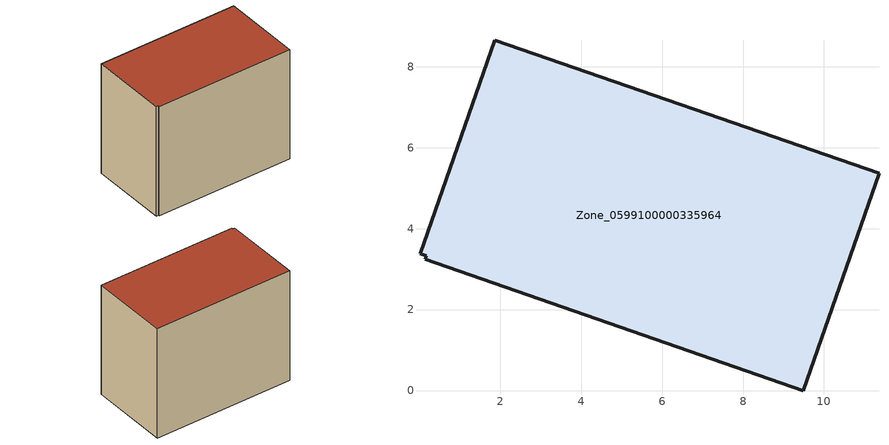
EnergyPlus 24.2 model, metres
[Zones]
Zone_0599100000335964
 floor ground (C_G): 9.49,0 0.15,3.24 0.18,3.33 0.03,3.38 1.86,8.65 11.36,5.36 z0
 wall outside (C_F): 9.49,0 11.36,5.36 1.86,8.65 0.03,3.38 0.18,3.33 0.15,3.24 9.49,0 z0:8.18
 roof outside (C_R): 0.15,3.24 9.49,0 11.36,5.36 1.86,8.65 0.03,3.38 0.18,3.33 z8.18
[BUILDING]
Pand.0599100000335964: North Axis=0; Terrain=City; Loads Convergence Tolerance Value=0.04; Temperature Convergence Tolerance Value=0.4; Solar Distribution=FullExterior; Maximum Number of Warmup Days=25; Minimum Number of Warmup Days=1
[Site:Location]
Rotterdam.The.Hague.AP_ZH_NLD Design_Conditions: Latitude=51.96; Longitude=4.45; Time Zone=1; Elevation=-4.5
[SITE:GROUNDTEMPERATURE:BUILDINGSURFACE]
18, 18, 18, 18, 18, 18, 18, 18, 18, 18, 18, 18
[MATERIAL] Thermal Absorptance=0.9; Solar Absorptance=0.7; Visible Absorptance=0.7
Name | Roughness | Thickness | Conductivity | Density | Specific Heat
G.TC.1992-2005 | MediumSmooth | 0.15 | 0.06 | 540 | 1210
F.TC.1992-2005 | Rough | 0.3 | 0.12 | 1920 | 840
R.TC.1992-2005 | MediumRough | 0.2 | 0.08 | 1500 | 1000
[CONSTRUCTION]
C_G: G.TC.1992-2005
C_F: F.TC.1992-2005
C_R: R.TC.1992-2005
[ZONE]
Zone_0599100000335964: Type=1; Multiplier=1; Ceiling Height=Autocalculate; Volume=Autocalculate; Floor Area=autocalculate; Part of Total Floor Area=Yes
[ZONEINFILTRATION:DESIGNFLOWRATE]
Infil_Zone_0599100000335964: Zone or ZoneList or Space or SpaceList=Zone_0599100000335964; Schedule=AlwaysOn; Design Flow Rate Calculation Method=Flow/Area; Flow Rate per Floor Area=0.0015; Constant Term Coefficient=1; Temperature Term Coefficient=0; Velocity Term Coefficient=0; Velocity Squared Term Coefficient=0
[HVACTEMPLATE:ZONE:IDEALLOADSAIRSYSTEM]
Zone_0599100000335964: Maximum Heating Supply Air Temperature=50; Minimum Cooling Supply Air Temperature=13; Maximum Heating Supply Air Humidity Ratio=0.0156; Minimum Cooling Supply Air Humidity Ratio=0.0077; Heating Limit=NoLimit; Cooling Limit=NoLimit; Dehumidification Control Type=ConstantSensibleHeatRatio; Cooling Sensible Heat Ratio=0.7; Dehumidification Setpoint=60; Humidification Control Type=None; Humidification Setpoint=30; Outdoor Air Method=None; Outdoor Air Flow Rate per Person=0.00944; Outdoor Air Flow Rate per Zone Floor Area=0; Outdoor Air Flow Rate per Zone=0; Demand Controlled Ventilation Type=None; Outdoor Air Economizer Type=NoEconomizer; Heat Recovery Type=None; Sensible Heat Recovery Effectiveness=0.7; Latent Heat Recovery Effectiveness=0.65
[ZONECONTROL:THERMOSTAT]
ThermostatControl_Zone_0599100000335964: Zone or ZoneList=Zone_0599100000335964; Control Type Schedule=DualSetpointControlType; Control 1=Thermostat_Zone_0599100000335964; Temperature Difference Between Cutout And Setpoint=0
[THERMOSTATSETPOINT:DUALSETPOINT]
Thermostat_Zone_0599100000335964: Heating Setpoint Temperature Schedule=HeatingSetpoint_Zone_0599100000335964; Cooling Setpoint Temperature Schedule=CoolingSetpoint_Zone_0599100000335964
[SCHEDULE:COMPACT]
HeatingSetpoint_Zone_0599100000335964: Through: 12/31, For: AllDays, Until: 24:00, 21
CoolingSetpoint_Zone_0599100000335964: Through: 12/31, For: AllDays, Until: 24:00, 24
DualSetpointControlType: Through: 12/31, For: AllDays, Until: 24:00, 4
AlwaysOn: Through: 12/31, For: AllDays, Until: 24:00, 1
